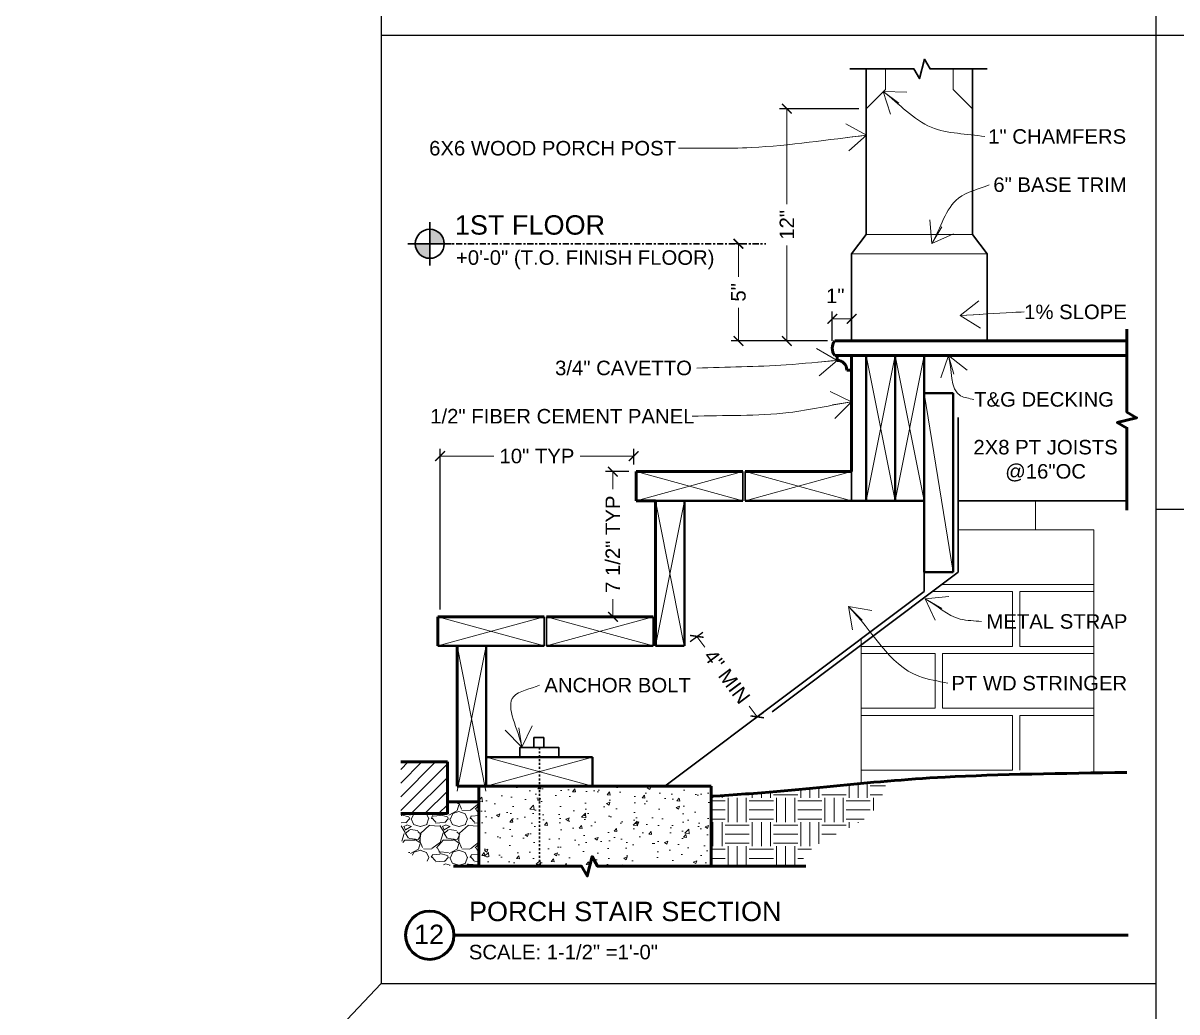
# Model space of a CAD drawing. Header units: inches. Extents: x -4969 to 16721, y 2489 to 24693.
# Drawn here: x 6111 to 6170.6, y 3298.4 to 3349.5 of the extents above; entities that cross this region are included whole.
import ezdxf

# ---------------------------------------------------------------- set-up
doc = ezdxf.new("R2010")
doc.units = ezdxf.units.IN
doc.header["$MEASUREMENT"] = 0
doc.linetypes.add('CENTER', pattern=[2, 1.25, -0.25, 0.25, -0.25])
doc.linetypes.add('DASHED2', pattern=[0.375, 0.25, -0.125])
doc.layers.get('0').update_dxf_attribs({"lineweight": 5})
doc.layers.add('0-NPLT', color=1, linetype='Continuous', plot=False)
for name, color, linetype, lineweight in [('1', 1, 'Continuous', 9), ('2', 6, 'Continuous', 20), ('3', 3, 'Continuous', 30), ('4', 2, 'Continuous', 40), ('5', 4, 'Continuous', 50), ('A-DIMSx', 7, 'Continuous', 9), ('A-TEXTx', 7, 'Continuous', 20), ('TB-11x17', 7, 'Continuous', 100)]:
    doc.layers.add(name, color=color, linetype=linetype, lineweight=lineweight)
doc.styles.get("Standard").update_dxf_attribs({"font": 'Arial.ttf'})
doc.dimstyles.get("Standard").update_dxf_attribs({"dimtxt": 3, "dimasz": 2, "dimexe": 0.03125, "dimexo": 0.0625, "dimgap": 0.03125, "dimtad": 0, "dimtoh": 1, "dimdec": 4, "dimlfac": 0.99985, "dimzin": 0, "dimdsep": 46, "dimlunit": 4, "dimtxsty": 'Standard', "dimblk": 'ARCHTICK', "dimblk1": 'ARCHTICK', "dimblk2": 'ARCHTICK', "dimcen": 0.09, "dimclrt": 256, "dimadec": 0, "dimazin": 0, "dimtfac": 1, "dimtdec": 4, "dimtofl": 0, "dimtmove": 0, "dimatfit": 3, "dimfxl": 1, "dimtolj": 1, "dimtzin": 0, "dimarcsym": 0})

# ---------------------------------------------------------------- blocks, each defined once
blk = doc.blocks.new('_ArchTick')
at = {"color": 0, "linetype": 'ByBlock', "lineweight": 0, "const_width": 0.15}
blk.add_lwpolyline([(-0.5, -0.5), (0.5, 0.5)], dxfattribs=at)
blk = doc.blocks.new('Point')
at = {"lineweight": 0, "ltscale": 0.1}
h = blk.add_hatch(color=256, dxfattribs=at)
h.dxf.hatch_style = 1
h.paths.add_polyline_path([(-3.2903, 4.1654, 0.414214), (-3.3528, 4.1029), (-3.2903, 4.1029)])
h.paths.add_polyline_path([(-3.2903, 4.1029), (-3.2903, 4.0404, 0.414214), (-3.2278, 4.1029)])
at = {"layer": '3', "ltscale": 0.1}
for q in [(-3.2903, 4.1966), (-3.384, 4.1029), (-3.1965, 4.1029), (-3.2903, 4.0091)]:
    blk.add_line((-3.2903, 4.1029), q, dxfattribs=at)
blk.add_circle((-3.2903, 4.1029), 0.0625, dxfattribs=at)
blk = doc.blocks.new('*D286')
at = {"layer": 'A-DIMSx', "color": 0, "lineweight": -2, "ltscale": 0.1, "transparency": 16777216}
for p, q in [((6152.786, 3333.07), (6152.786, 3334.589)), ((6153.786, 3333.445), (6153.786, 3334.589))]:
    blk.add_line(p, q, dxfattribs=at)
at = {"layer": 'A-DIMSx', "color": 0, "lineweight": 5, "ltscale": 0.1, "transparency": 16777216}
blk.add_line((6153.786, 3334.214), (6152.786, 3334.214), dxfattribs=at)
at = {"layer": 'Defpoints', "color": 0, "ltscale": 0.1, "transparency": 16777216}
for p in [(6152.786, 3334.214), (6152.786, 3332.695), (6153.786, 3333.07)]:
    blk.add_point(p, dxfattribs=at)
at = {"layer": 'A-DIMSx', "color": 0, "lineweight": 5, "ltscale": 0.1, "transparency": 16777216, "xscale": 0.5, "yscale": 0.5, "zscale": 0.5, "rotation": 180}
blk.add_blockref('_ArchTick', (6152.786, 3334.214), dxfattribs=at)
at = {"layer": 'A-DIMSx', "color": 0, "lineweight": 5, "ltscale": 0.1, "transparency": 16777216, "xscale": 0.5, "yscale": 0.5, "zscale": 0.5}
blk.add_blockref('_ArchTick', (6153.786, 3334.214), dxfattribs=at)
at = {"layer": 'A-DIMSx', "ltscale": 0.1, "transparency": 16777216, "insert": (6152.94, 3335.401), "char_height": 0.75, "attachment_point": 5}
blk.add_mtext('\\A1;1"', dxfattribs=at)
blk = doc.blocks.new('*D287')
at = {"layer": 'A-DIMSx', "color": 0, "lineweight": -2, "ltscale": 0.1, "transparency": 16777216}
for p, q in [((6154.161, 3345.07), (6150.068, 3345.07)), ((6152.539, 3333.07), (6150.068, 3333.07))]:
    blk.add_line(p, q, dxfattribs=at)
at = {"layer": 'A-DIMSx', "color": 0, "lineweight": 5, "ltscale": 0.1, "transparency": 16777216}
for p, q in [((6150.443, 3345.07), (6150.443, 3340.132)), ((6150.443, 3333.07), (6150.443, 3338.008))]:
    blk.add_line(p, q, dxfattribs=at)
at = {"layer": 'Defpoints', "color": 0, "ltscale": 0.1, "transparency": 16777216}
for p in [(6150.443, 3345.07), (6154.536, 3345.07), (6152.914, 3333.07)]:
    blk.add_point(p, dxfattribs=at)
at = {"layer": 'A-DIMSx', "color": 0, "lineweight": 5, "ltscale": 0.1, "transparency": 16777216, "xscale": 0.5, "yscale": 0.5, "zscale": 0.5}
for p, rotation in [((6150.443, 3345.07), 90), ((6150.443, 3333.07), 270)]:
    blk.add_blockref('_ArchTick', p, dxfattribs=dict(at, rotation=rotation))
at = {"layer": 'A-DIMSx', "ltscale": 0.1, "transparency": 16777216, "insert": (6150.443, 3339.07), "char_height": 0.75, "attachment_point": 5, "rotation": 90}
blk.add_mtext('\\A1;12"', dxfattribs=at)
blk = doc.blocks.new('*D288')
at = {"layer": 'A-DIMSx', "color": 0, "lineweight": -2, "ltscale": 0.1, "transparency": 16777216}
for p, q in [((6132.536, 3319.195), (6132.536, 3327.496)), ((6142.536, 3326.695), (6142.536, 3327.496))]:
    blk.add_line(p, q, dxfattribs=at)
at = {"layer": 'A-DIMSx', "color": 0, "lineweight": 5, "ltscale": 0.1, "transparency": 16777216}
for p, q in [((6132.536, 3327.121), (6135.307, 3327.121)), ((6142.536, 3327.121), (6139.764, 3327.121))]:
    blk.add_line(p, q, dxfattribs=at)
at = {"layer": 'Defpoints', "color": 0, "ltscale": 0.1, "transparency": 16777216}
for p in [(6132.536, 3327.121), (6142.536, 3326.32), (6132.536, 3318.82)]:
    blk.add_point(p, dxfattribs=at)
at = {"layer": 'A-DIMSx', "color": 0, "lineweight": 5, "ltscale": 0.1, "transparency": 16777216, "xscale": 0.5, "yscale": 0.5, "zscale": 0.5, "rotation": 180}
blk.add_blockref('_ArchTick', (6132.536, 3327.121), dxfattribs=at)
at = {"layer": 'A-DIMSx', "color": 0, "lineweight": 5, "ltscale": 0.1, "transparency": 16777216, "xscale": 0.5, "yscale": 0.5, "zscale": 0.5}
blk.add_blockref('_ArchTick', (6142.536, 3327.121), dxfattribs=at)
at = {"layer": 'A-DIMSx', "ltscale": 0.1, "transparency": 16777216, "insert": (6137.536, 3327.121), "char_height": 0.75, "attachment_point": 5}
blk.add_mtext('\\A1;10" TYP', dxfattribs=at)
blk = doc.blocks.new('*D289')
at = {"layer": 'A-DIMSx', "color": 0, "lineweight": -2, "ltscale": 0.1, "transparency": 16777216}
for p, q in [((6142.286, 3326.32), (6141.082, 3326.32)), ((6142.286, 3318.82), (6141.082, 3318.82))]:
    blk.add_line(p, q, dxfattribs=at)
at = {"layer": 'A-DIMSx', "color": 0, "lineweight": 5, "ltscale": 0.1, "transparency": 16777216}
for p, q in [((6141.457, 3326.32), (6141.457, 3325.413)), ((6141.457, 3318.82), (6141.457, 3319.727))]:
    blk.add_line(p, q, dxfattribs=at)
at = {"layer": 'Defpoints', "color": 0, "ltscale": 0.1, "transparency": 16777216}
for p in [(6142.661, 3326.32), (6141.457, 3318.82), (6142.661, 3318.82)]:
    blk.add_point(p, dxfattribs=at)
at = {"layer": 'A-DIMSx', "color": 0, "lineweight": 5, "ltscale": 0.1, "transparency": 16777216, "xscale": 0.5, "yscale": 0.5, "zscale": 0.5}
for p, rotation in [((6141.457, 3326.32), 90), ((6141.457, 3318.82), 270)]:
    blk.add_blockref('_ArchTick', p, dxfattribs=dict(at, rotation=rotation))
at = {"layer": 'A-DIMSx', "ltscale": 0.1, "transparency": 16777216, "insert": (6141.457, 3322.57), "char_height": 0.75, "attachment_point": 5, "rotation": 90}
blk.add_mtext('\\A1;7 1/2" TYP', dxfattribs=at)
blk = doc.blocks.new('*D291')
at = {"layer": 'A-DIMSx', "color": 0, "lineweight": -2, "ltscale": 0.1, "transparency": 16777216}
for p, q in [((6148.145, 3338.09), (6147.568, 3338.09)), ((6152.539, 3333.07), (6147.568, 3333.07))]:
    blk.add_line(p, q, dxfattribs=at)
at = {"layer": 'A-DIMSx', "color": 0, "lineweight": 5, "ltscale": 0.1, "transparency": 16777216}
for p, q in [((6147.943, 3338.09), (6147.943, 3336.386)), ((6147.943, 3333.07), (6147.943, 3334.774))]:
    blk.add_line(p, q, dxfattribs=at)
at = {"layer": 'Defpoints', "color": 0, "ltscale": 0.1, "transparency": 16777216}
for p in [(6147.943, 3338.09), (6148.52, 3338.09), (6152.914, 3333.07)]:
    blk.add_point(p, dxfattribs=at)
at = {"layer": 'A-DIMSx', "color": 0, "lineweight": 5, "ltscale": 0.1, "transparency": 16777216, "xscale": 0.5, "yscale": 0.5, "zscale": 0.5}
for p, rotation in [((6147.943, 3338.09), 90), ((6147.943, 3333.07), 270)]:
    blk.add_blockref('_ArchTick', p, dxfattribs=dict(at, rotation=rotation))
at = {"layer": 'A-DIMSx', "ltscale": 0.1, "transparency": 16777216, "insert": (6147.943, 3335.58), "char_height": 0.75, "attachment_point": 5, "rotation": 90}
blk.add_mtext('\\A1;5"', dxfattribs=at)
blk = doc.blocks.new('*D292')
at = {"layer": 'A-DIMSx', "color": 0, "lineweight": -2, "ltscale": 0.1, "transparency": 16777216}
for p, q in [((6145.441, 3317.545), (6146.095, 3318.035)), ((6148.559, 3313.387), (6149.213, 3313.878))]:
    blk.add_line(p, q, dxfattribs=at)
at = {"layer": 'A-DIMSx', "color": 0, "lineweight": 5, "ltscale": 0.1, "transparency": 16777216}
for p, q in [((6145.795, 3317.81), (6146.209, 3317.258)), ((6148.913, 3313.653), (6148.499, 3314.205))]:
    blk.add_line(p, q, dxfattribs=at)
at = {"layer": 'Defpoints', "color": 0, "ltscale": 0.1, "transparency": 16777216}
for p in [(6145.141, 3317.32), (6148.913, 3313.653), (6148.259, 3313.162)]:
    blk.add_point(p, dxfattribs=at)
at = {"layer": 'A-DIMSx', "color": 0, "lineweight": 5, "ltscale": 0.1, "transparency": 16777216, "xscale": 0.5, "yscale": 0.5, "zscale": 0.5}
for p, rotation in [((6145.795, 3317.81), 126.869897645836), ((6148.913, 3313.653), 306.869897645836)]:
    blk.add_blockref('_ArchTick', p, dxfattribs=dict(at, rotation=rotation))
at = {"layer": 'A-DIMSx', "ltscale": 0.1, "transparency": 16777216, "insert": (6147.354, 3315.731), "char_height": 0.75, "attachment_point": 5, "rotation": 306.8699}
blk.add_mtext('\\A1;4" MIN', dxfattribs=at)

msp = doc.modelspace()

# ---------------------------------------------------------------- hatches: boundary and pattern name
at = {"layer": '1', "ltscale": 0.25}
h = msp.add_hatch(dxfattribs=at)
h.set_pattern_fill('ANSI31', color=256, scale=4, style=0)
h.set_pattern_definition([(45, (2653.5, -391.6291), (-0.35355339, 0.35355339), [])])
h.paths.add_polyline_path([(6132.9107236, 3308.6531287), (6132.9107236, 3311.3197953), (6130.5000785, 3311.3197953), (6130.5000785, 3308.6531287)])
h = msp.add_hatch(dxfattribs=at)
h.set_pattern_fill('EARTH', color=256, scale=5, style=0)
h.set_pattern_definition([(0, (2653.5, -391.6291), (1.25, 1.25), [1.25, -1.25]), (0, (2653.5, -391.1604), (1.25, 1.25), [1.25, -1.25]), (0, (2653.5, -390.6916), (1.25, 1.25), [1.25, -1.25]), (90, (2653.6562, -390.5354), (-1.25, 1.25), [1.25, -1.25]), (90, (2654.125, -390.5354), (-1.25, 1.25), [1.25, -1.25]), (90, (2654.5937, -390.5354), (-1.25, 1.25), [1.25, -1.25])])
edge = h.paths.add_edge_path()
edge.add_spline(control_points=[(6151.018813, 3305.9340946), (6151.2039804, 3306.2276803), (6152.1225044, 3307.5143897), (6154.7654104, 3308.0016164), (6155.4417251, 3309.6887871), (6155.5892513, 3310.3272019)], knot_values=[0.4748587065, 0.4748587065, 0.4748587065, 0.4748587065, 1.5047038079, 5.214259185, 7.1147861673, 7.1147861673, 7.1147861673, 7.1147861673], degree=3, periodic=0)
edge.add_spline(control_points=[(6155.589251, 3310.327202), (6152.7828733, 3310.0879095), (6150.2438002, 3309.7734979), (6146.5357236, 3309.5469275)], knot_values=[82.1630910408, 82.1630910408, 82.1630910408, 82.1630910408, 93.6082302853, 93.6082302853, 93.6082302853, 93.6082302853], degree=3, periodic=0)
edge.add_line((6146.5357236, 3309.5469275), (6146.5357236, 3305.9340945))
edge.add_line((6146.5357236, 3305.9340945), (6151.0188132, 3305.9340945))
h = msp.add_hatch(dxfattribs=at)
h.set_pattern_fill('GRAVEL', color=256, scale=2, style=0)
h.set_pattern_definition([(228.0128, (2654.94, -389.62912), (-15.9999964643, -18.000002683), [0.269072, -26.638176]), (184.9697, (2654.76, -389.82912), (24.000002103, 1.999982614), [0.461736, -45.71185]), (132.5104, (2654.3, -389.86912), (19.9999814367, -22.0000173477), [0.325576, -32.232064]), (267.2737, (2653.52, -390.36912), (1.9999920355, 40.00000059), [0.420476, -41.627116]), (292.8337, (2653.5, -390.78912), (-10.0000198109, 23.9999928236), [0.41231, -40.818746]), (357.2737, (2653.66, -391.16912), (-40.00000059, 1.9999920355), [0.420476, -41.627116]), (37.6942, (2654.08, -391.189124), (-26.0000146912, -19.9999808103), [0.556058, -55.049698]), (72.2553, (2654.52, -390.849124), (14.0000215254, 43.9999924625), [0.524976, -51.972642]), (121.4296, (2654.68, -390.34912), (-16.0000164684, 25.999990073), [0.4219, -41.768146]), (175.2364, (2654.46, -389.98912), (22.0000018926, -1.9999830653), [0.481664, -23.601526]), (222.3974, (2653.98, -389.949124), (-24.00001470215, -21.999984164), [0.622896, -61.66675]), (138.8141, (2655.5, -390.38912), (-14.0000058936, 11.999994627), [0.212602, -21.047688]), (171.4692, (2655.34, -390.24912), (25.9999965696, -4.00001582), [0.404474, -40.043022]), (225, (2654.94, -390.1891), (-4e-16, -2.0000006), [0.282842, -2.545584]), (203.1986, (2654.8, -389.94912), (9.999999461, 4.00000265), [0.152316, -15.07923]), (291.8014, (2654.66, -390.00912), (-1.99999982, 6.000000546), [0.215406, -10.554924]), (30.9638, (2654.74, -390.20912), (5.999996045, 4.000004967), [0.349858, -11.312046]), (161.5651, (2655.04, -390.0291), (4.00000087, -1.99999681), [0.252982, -6.071574]), (16.3895, (2653.5, -390.00912), (20.0000043968, 5.9999854196), [0.3544, -35.08569]), (70.3462, (2653.84, -389.90912), (-7.9999904947, -22.0000042712), [0.297322, -29.434816]), (293.1986, (2655.04, -389.62912), (-4.00000265, 9.999999461), [0.30463, -14.926916]), (343.6105, (2655.16, -389.90912), (-20.0000043968, 5.9999854196), [0.3544, -35.08569]), (339.444, (2653.5, -391.24912), (-10.000003689, 3.999991993), [0.34176, -16.746248]), (294.7751, (2653.82, -391.36912), (-9.9999843785, 22.0000068437), [0.286356, -28.349286]), (66.8014, (2655.06, -391.62912), (4.00000265, 9.999999461), [0.30463, -14.926916]), (17.354, (2655.18, -391.34912), (-26.0000040382, -7.9999890045), [0.335262, -33.190848]), (69.444, (2654.08, -391.62912), (-3.999991993, -10.000003689), [0.17088, -16.917128]), (101.3099, (2654.94, -391.62912), (-1.999995264, 8.000001504), [0.10198, -10.096058]), (165.9638, (2654.92, -391.52912), (6.00000109, -1.999996115), [0.41231, -7.8339]), (186.009, (2654.52, -391.42912), (19.9999995018, 1.999998635), [0.3821, -37.827846]), (303.6901, (2654.74, -390.3891), (-2.00000267, 3.999999116), [0.288444, -6.922658]), (353.1572, (2654.9, -390.629124), (33.999998731, -4.0000159958), [0.503588, -49.855126]), (60.9454, (2655.4, -390.68912), (-8.0000000544, -14.000000769), [0.205912, -20.385348]), (90, (2655.5, -390.5091), (-2, 2), [0.12, -1.88]), (120.2564, (2654.48, -391.36912), (7.9999897736, -14.0000049117), [0.277848, -27.50704]), (48.0128, (2654.34, -391.12912), (15.9999964643, 18.000002683), [0.538144, -26.369104]), (0, (2654.7, -390.7291), (2, 2), [0.52, -1.48]), (325.3048, (2655.22, -390.72912), (-19.999988518, 14.0000172192), [0.316228, -31.306548]), (254.0546, (2655.48, -390.90912), (-1.999999779, -8.000000253), [0.291204, -14.269016]), (207.646, (2655.4, -391.189124), (-37.9999916144, -20.0000154263), [0.47413, -46.938948]), (175.4261, (2654.98, -391.409124), (-26.0000011166, 1.9999896023), [0.501598, -49.658148])])
edge = h.paths.add_edge_path()
edge.add_line((6132.9107236, 3309.2650487), (6132.9107236, 3308.6531287))
edge.add_line((6132.9107236, 3308.6531287), (6130.5245351, 3308.6279843))
edge.add_line((6130.5245351, 3308.6279843), (6130.5245351, 3307.3016618))
edge.add_line((6130.5245351, 3307.3016618), (6130.9213566, 3306.6143468))
edge.add_line((6130.9213566, 3306.6143468), (6131.4497359, 3306.3092869))
edge.add_line((6131.4497359, 3306.3092869), (6132.3289141, 3306.0737118))
edge.add_line((6132.3289141, 3306.0737118), (6133.2291432, 3305.9340945))
edge.add_line((6133.2291432, 3305.9340945), (6134.5357236, 3305.9340945))
edge.add_line((6134.5357236, 3305.9340945), (6134.5357236, 3309.255613))
edge.add_spline(control_points=[(6134.5357236, 3309.255613), (6134.0094392, 3309.2573042), (6133.4680236, 3309.260421), (6132.9107236, 3309.2650487)], knot_values=[102.8350763293, 102.8350763293, 102.8350763293, 102.8350763293, 103.7580007713, 103.7580007713, 103.7580007713, 103.7580007713], degree=3, periodic=0)
at = {"layer": '2', "ltscale": 0.25}
h = msp.add_hatch(dxfattribs=at)
h.set_pattern_fill('AR-CONC', color=256, scale=0.25, style=0)
h.set_pattern_definition([(50, (2653.5, -392.6291), (1.79315046, -0.15688034), [0.1875, -2.0625]), (355, (2653.5, -392.6291), (-0.34687833, 1.88048033), [0.15, -1.65]), (100.451444, (2653.6494, -392.6422), (1.4462721, 1.7236), [0.1593505, -1.7528553]), (46.1842, (2653.5, -392.1291), (2.6681033, -0.4137982), [0.28125, -3.09375]), (96.635635, (2653.7223, -392.1636), (2.3366549, 2.4352965), [0.2390259, -2.6292844]), (351.184164, (2653.5, -392.129), (2.3366549, 2.4352965), [0.225, -2.475]), (21, (2653.75, -392.2541), (1.49226763, -1.00654723), [0.1875, -2.0625]), (326, (2653.75, -392.2541), (0.6082883, 1.8128751), [0.15, -1.65]), (71.451445, (2653.8744, -392.338), (2.10055594, 0.8063279), [0.1593505, -1.7528553]), (37.5, (2653.5, -392.6291), (0.03039964, 0.832234635), [0, -1.63, 0, -1.675, 0, -1.65625]), (7.5, (2653.5, -392.6291), (0.65767384, 0.98602928), [0, -0.955, 0, -1.5925, 0, -0.63125]), (327.5, (2652.9425, -392.6291), (1.33455609, -0.05638718), [0, -0.625, 0, -1.95, 0, -2.5875]), (317.5, (2652.6925, -392.6291), (1.45796542, 0.25026246), [0, -0.8125, 0, -1.295, 0, -1.8375])])
h.paths.add_polyline_path([(6146.5357236, 3305.9340945), (6146.5357236, 3310.0697953), (6134.5357236, 3310.0697953), (6134.5357236, 3305.9340945), (6139.8433541, 3305.9340945), (6140.1320292, 3305.4340945), (6140.3820292, 3306.4340945), (6140.6707043, 3305.9340945)])

# ---------------------------------------------------------------- linework, layer by layer
at = {"layer": '0-NPLT', "ltscale": 0.1}
for p, q in [((6129.5000785, 3383.8717732), (6129.5000785, 3299.8717732)), ((6169.5000785, 3383.8717732), (6169.5000785, 3299.8717732)), ((6169.5000785, 3383.8717732), (6169.5000785, 3299.8717732)), ((6129.5000785, 3348.8717732), (6209.5000785, 3348.8717732)), ((6129.5000785, 3299.8717732), (6169.5000785, 3299.8717732))]:
    msp.add_line(p, q, dxfattribs=at)
at = {"layer": '0-NPLT', "ltscale": 0.25}
for p, q in [((6169.5000785, 3348.8717732), (6169.5000785, 3299.8717732)), ((6129.5000785, 3299.8717732), (6049.5000785, 3215.8717732))]:
    msp.add_line(p, q, dxfattribs=at)
at = {"layer": '0-NPLT', "ltscale": 0.1, "flags": 128}
msp.add_lwpolyline([(6169.5000785, 3324.3717732), (6169.5000785, 3275.3717732), (6249.5000785, 3275.3717732), (6249.5000785, 3324.3717732)], close=True, dxfattribs=at)
at = {"layer": '1', "ltscale": 0.25}
for p, q in [((6155.5357236, 3347.1217732), (6155.5357236, 3346.0697953)), ((6159.0357236, 3347.1217732), (6159.0357236, 3346.0697953)), ((6155.5357236, 3346.0697953), (6154.5357236, 3345.0697953)), ((6159.0357236, 3346.0697953), (6160.0357236, 3345.0697953)), ((6154.5357236, 3332.3197953), (6156.0357236, 3324.8197953)), ((6156.0357236, 3332.3197953), (6154.5357236, 3324.8197953)), ((6156.0357236, 3332.3197953), (6157.5357236, 3324.8197953)), ((6156.0357236, 3324.8197953), (6157.5357236, 3332.3197953)), ((6157.5357236, 3330.3697953), (6159.0357236, 3321.1197953)), ((6142.6607236, 3326.3197953), (6148.1607236, 3324.8197953)), ((6148.1607236, 3326.3197953), (6142.6607236, 3324.8197953)), ((6153.7857236, 3324.8197953), (6148.2857236, 3326.3197953)), ((6153.7857236, 3326.3197953), (6148.2857236, 3324.8197953)), ((6143.6607236, 3324.8197953), (6145.1410088, 3317.3197953)), ((6145.1607236, 3324.8197953), (6143.6607236, 3317.3197953)), ((6137.9107236, 3317.3197953), (6132.4107236, 3318.8197953)), ((6137.9107236, 3318.8197953), (6132.4107236, 3317.3197953)), ((6143.5357236, 3317.3197953), (6138.0357236, 3318.8197953)), ((6143.5357236, 3318.8197953), (6138.0357236, 3317.3197953)), ((6133.4107236, 3317.3197953), (6134.8910088, 3309.8197953)), ((6134.9107236, 3317.3197953), (6133.4107236, 3309.8197953)), ((6134.9107236, 3311.5697953), (6140.4107236, 3310.0697953)), ((6140.4107236, 3311.5697953), (6134.9107236, 3310.0697953))]:
    msp.add_line(p, q, dxfattribs=at)
at = {"layer": '1'}
for p, q in [((6157.5357236, 3330.3697953), (6159.0357236, 3330.3697953)), ((6163.2857236, 3324.8197953), (6163.2857236, 3323.3197953)), ((6157.9523903, 3320.1197953), (6162.0982236, 3320.1197953)), ((6158.4523903, 3320.4947953), (6166.2857236, 3320.4947953)), ((6162.0982236, 3317.2947953), (6162.0982236, 3320.1197953)), ((6162.4732236, 3317.2947953), (6162.4732236, 3320.1197953)), ((6162.4732236, 3320.1197953), (6166.2857236, 3320.1197953)), ((6162.0982236, 3317.2947953), (6154.2857236, 3317.2947953)), ((6166.2857236, 3317.2947953), (6162.4732236, 3317.2947953)), ((6158.0982236, 3316.9197953), (6154.2857236, 3316.9197953)), ((6158.0982236, 3314.0947953), (6158.0982236, 3316.9197953)), ((6166.2857236, 3316.9197953), (6158.4732236, 3316.9197953)), ((6158.4732236, 3314.0947953), (6158.4732236, 3316.9197953)), ((6154.2857236, 3314.0947953), (6158.0982236, 3314.0947953)), ((6158.4732236, 3314.0947953), (6166.2857236, 3314.0947953)), ((6154.2857236, 3313.7197953), (6162.0982236, 3313.7197953)), ((6162.0982236, 3310.8947953), (6162.0982236, 3313.7197953)), ((6162.4732236, 3310.8947953), (6162.4732236, 3313.7197953)), ((6162.4732236, 3313.7197953), (6166.2857236, 3313.7197953)), ((6154.2857236, 3310.8947953), (6162.0982236, 3310.8947953))]:
    msp.add_line(p, q, dxfattribs=at)
at = {"layer": '2', "ltscale": 0.25}
for p, q in [((6154.5357236, 3338.5697953), (6160.0357236, 3338.5697953)), ((6153.7857236, 3337.5697953), (6160.7857236, 3337.5697953))]:
    msp.add_line(p, q, dxfattribs=at)
at = {"layer": '2'}
for p, q in [((6159.2857236, 3323.3197953), (6166.2857236, 3323.3197953)), ((6166.2857236, 3310.7571774), (6166.2857236, 3323.3197953)), ((6154.2857236, 3310.2099529), (6154.2857236, 3317.6822953))]:
    msp.add_line(p, q, dxfattribs=at)
at = {"layer": '3'}
for p, q in [((6154.5357236, 3347.1217732), (6154.5357236, 3338.5697953)), ((6160.0357236, 3347.1217732), (6160.0357236, 3338.5697953)), ((6153.7857236, 3337.5697953), (6154.5357236, 3338.5697953)), ((6160.0357236, 3338.5697953), (6160.7857236, 3337.5697953)), ((6153.7857236, 3337.5697953), (6153.7857236, 3333.0697953)), ((6160.7857236, 3337.5697953), (6160.7857236, 3333.0697953)), ((6148.1607236, 3324.8197953), (6148.1607236, 3326.3197953)), ((6148.2857236, 3326.3197953), (6148.2857236, 3324.8197953)), ((6153.7857236, 3326.3197953), (6153.7857236, 3324.8197953)), ((6168.0000785, 3324.8197953), (6159.2857236, 3324.8197953)), ((6157.5357236, 3320.1197953), (6144.1357236, 3310.0697953)), ((6137.9107236, 3317.3197953), (6137.9107236, 3318.8197953)), ((6138.0357236, 3318.8197953), (6138.0357236, 3317.3197953)), ((6143.5357236, 3318.8197953), (6143.5357236, 3317.3197953))]:
    msp.add_line(p, q, dxfattribs=at)
at = {"layer": '3', "linetype": 'CENTER', "ltscale": 0.25}
msp.add_line((6132.7500785, 3338.0904241), (6149.3594408, 3338.0904241), dxfattribs=at)
at = {"layer": '3', "ltscale": 0.25}
for p, q in [((6153.7857244, 3332.3197953), (6153.0357244, 3332.3197953)), ((6153.7857244, 3332.3197953), (6153.7857244, 3331.5697953)), ((6159.2857236, 3321.1197953), (6159.2857236, 3329.1197953)), ((6149.6857236, 3313.9197953), (6159.2857236, 3321.1197953)), ((6157.5357236, 3321.1197953), (6157.5357236, 3320.1197953))]:
    msp.add_line(p, q, dxfattribs=at)
at = {"layer": '3', "linetype": 'DASHED2', "ltscale": 0.25}
msp.add_line((6137.6607236, 3312.0697953), (6137.6607236, 3305.9340945), dxfattribs=at)
at = {"layer": '3', "flags": 128}
msp.add_lwpolyline([(6160.787313, 3347.1217732), (6157.8334313, 3347.1217732), (6157.5447562, 3347.6217732), (6157.2947562, 3346.6217732), (6157.006081, 3347.1217732), (6153.6989756, 3347.1217732)], dxfattribs=at)
at = {"layer": '3', "ltscale": 0.25}
for points in [[(6137.3834374, 3312.0771067), (6137.3834374, 3312.5771067), (6137.8834374, 3312.5771067), (6137.8834374, 3312.0697953)], [(6136.6607236, 3311.5697953), (6136.6607236, 3312.0697953), (6138.6607236, 3312.0697953), (6138.6607236, 3311.5697953)]]:
    msp.add_lwpolyline(points, dxfattribs=at)
at = {"layer": '4'}
for p, q in [((6154.5357236, 3324.8197953), (6154.5357236, 3332.3197953)), ((6156.0357236, 3332.3197953), (6156.0357236, 3324.8197953)), ((6157.5357236, 3332.3197953), (6157.5357236, 3321.1197953)), ((6157.5357236, 3330.3697953), (6159.0357236, 3330.3697953)), ((6159.0357236, 3330.3697953), (6159.0357236, 3321.1197953)), ((6145.1607236, 3324.8197953), (6143.6607236, 3324.8197953)), ((6145.1607236, 3324.8197953), (6145.1607236, 3317.3197953)), ((6148.1607236, 3324.8197953), (6145.1607236, 3324.8197953)), ((6157.5357236, 3324.8197953), (6148.2857236, 3324.8197953)), ((6159.0357236, 3321.1197953), (6157.5357236, 3321.1197953)), ((6137.9107236, 3317.3197953), (6132.4107236, 3317.3197953)), ((6134.9107236, 3310.0697953), (6134.9107236, 3317.3197953)), ((6143.5357236, 3317.3197953), (6138.0357236, 3317.3197953)), ((6143.6607236, 3317.3197953), (6145.1410088, 3317.3197953)), ((6134.9107236, 3311.5697953), (6140.4107236, 3311.5697953)), ((6140.4107236, 3311.5697953), (6140.4107236, 3310.0697953))]:
    msp.add_line(p, q, dxfattribs=at)
at = {"layer": '5'}
for p, q in [((6152.9136553, 3333.0697953), (6168.0000785, 3333.0697953)), ((6168.0000785, 3332.3197953), (6152.9136553, 3332.3197953)), ((6153.7857236, 3326.3197953), (6153.7857244, 3332.3197953)), ((6142.6607236, 3324.8197953), (6142.6607236, 3326.3197953)), ((6142.6607236, 3326.3197953), (6148.1607236, 3326.3197953)), ((6148.2857236, 3326.3197953), (6153.7857236, 3326.3197953)), ((6143.6607236, 3324.8197953), (6142.6607236, 3324.8197953)), ((6143.6607236, 3317.3197953), (6143.6607236, 3324.8197953)), ((6132.4107236, 3317.3197953), (6132.4107236, 3318.8197953)), ((6132.4107236, 3318.8197953), (6137.9107236, 3318.8197953)), ((6138.0357236, 3318.8197953), (6143.5357236, 3318.8197953)), ((6133.4107236, 3310.0697953), (6133.4107236, 3317.3197953)), ((6132.9107236, 3311.3197953), (6130.5000785, 3311.3197953)), ((6132.9107236, 3311.3197953), (6132.9107236, 3308.6531287)), ((6134.9107236, 3310.0697953), (6133.4107236, 3310.0697953)), ((6134.5357236, 3305.9340945), (6134.5357236, 3310.0697953)), ((6134.5357236, 3310.0697953), (6146.5357236, 3310.0697953)), ((6146.5357236, 3310.0697953), (6146.5357236, 3305.9340945)), ((6132.9107236, 3308.6531287), (6130.5000785, 3308.6531287))]:
    msp.add_line(p, q, dxfattribs=at)
at = {"layer": '5', "ltscale": 0.25}
for p, q in [((6153.0357244, 3332.3197953), (6153.0357244, 3332.0697953)), ((6153.7857244, 3331.5697953), (6153.5357244, 3331.5697953))]:
    msp.add_line(p, q, dxfattribs=at)
at = {"layer": '5', "ltscale": 0.1}
msp.add_line((6133.2500785, 3302.3717732), (6168.0607521, 3302.3717732), dxfattribs=at)
at = {"layer": '5', "flags": 128}
for points in [[(6168.0000785, 3333.6836114), (6168.0000785, 3329.39671), (6168.5000785, 3329.1080349), (6167.5000785, 3328.8580349), (6168.0000785, 3328.5693597), (6168.0000785, 3324.3324545)], [(6151.4281047, 3305.9340945), (6140.6707043, 3305.9340945), (6140.3820292, 3306.4340945), (6140.1320292, 3305.4340945), (6139.8433541, 3305.9340945), (6133.2291432, 3305.9340945)]]:
    msp.add_lwpolyline(points, dxfattribs=at)
at = {"layer": '5', "ltscale": 0.1}
msp.add_circle((6132.0000785, 3302.3717732), 1.25, dxfattribs=at)
at = {"layer": '5', "ltscale": 0.25}
for centre, radius, start, end in [((6153.3993036, 3332.6947953), 0.6135791, 142.325986495, 217.674013505), ((6153.0357244, 3331.5697953), 0.5, 0, 90)]:
    msp.add_arc(centre, radius, start, end, dxfattribs=at)
at = {"layer": '5'}
msp.add_open_spline([(6168.0000785, 3310.7812411), (6164.6786457, 3310.7347508), (6156.2420185, 3310.6123332), (6151.5079864, 3309.8507421), (6146.5357236, 3309.5469275)], degree=3, knots=[68.295937828, 68.295937828, 68.295937828, 68.295937828, 78.2611253105, 93.6082302853, 93.6082302853, 93.6082302853, 93.6082302853], dxfattribs=at)
msp.add_open_spline([(6134.5357236, 3309.255613), (6134.0094392, 3309.2573042), (6133.4680236, 3309.260421), (6132.9107236, 3309.2650487)], degree=3, dxfattribs=at)

# ---------------------------------------------------------------- block references
at = {"ltscale": 0.1, "xscale": -12.00000000000003, "yscale": 12.00000000000003, "zscale": 12.00000000000003}
msp.add_blockref('Point', (6092.516827, 3288.8558056), dxfattribs=at)

# ---------------------------------------------------------------- texts
at = {"ltscale": 0.5, "attachment_point": 1}
for s, insert, char_height, width in [('{1ST FLOOR }', (6133.2951357, 3339.5637702), 1, 17.747748141), ('{+0\'-0" (T.O. FINISH FLOOR)}', (6133.3542496, 3337.7546402), 0.75, 13.542753414)]:
    msp.add_mtext(s, dxfattribs=dict(at, insert=insert, char_height=char_height, width=width))
at = {"ltscale": 0.1, "char_height": 1}
for s, insert, width, attachment_point in [('{PORCH STAIR SECTION}', (6134.025053, 3304.1002988), 78.053664802, 1), ('12', (6131.9656397, 3302.4147344), 2.787644522, 5)]:
    msp.add_mtext(s, dxfattribs=dict(at, insert=insert, width=width, attachment_point=attachment_point))
at = {"layer": 'A-TEXTx', "ltscale": 0.25, "char_height": 0.75}
for s, insert, attachment_point in [('{1" CHAMFERS }', (6167.9630975, 3343.6291353), 6), ('{6X6 WOOD PORCH POST}', (6131.9691219, 3343.0237241), 4), ('{6" BASE TRIM}', (6167.995244, 3341.1405897), 6), ('{1% SLOPE}', (6167.995244, 3334.5687145), 6), ('{3/4" CAVETTO}', (6145.5396907, 3331.6721919), 6), ('{T&G DECKING}', (6163.7229101, 3330.0464765), 5), ('{1/2" FIBER CEMENT PANEL}', (6132.025172, 3329.1775705), 4), ('{2X8 PT JOISTS\\P@16"OC }', (6163.8019332, 3326.8841441), 5), ('{METAL STRAP }', (6168.02615, 3318.5747251), 6), ('{ANCHOR BOLT}', (6137.9163601, 3315.2839373), 4), ('{PT WD STRINGER }', (6168.0132233, 3315.3868307), 6)]:
    msp.add_mtext(s, dxfattribs=dict(at, insert=insert, attachment_point=attachment_point))
at = {"layer": 'TB-11x17', "ltscale": 0.5, "insert": (6134.0198107, 3301.875412), "char_height": 0.75, "width": 12.179363326, "attachment_point": 1}
msp.add_mtext('{SCALE: 1-1/2" =1\'-0"}', dxfattribs=at)

# ---------------------------------------------------------------- dimensions: what is measured, and where the dimension line sits
at = {"layer": 'A-DIMSx', "ltscale": 0.1}
for base, p1, p2, text, picture, middle in [((6150.4432639, 3345.0697953), (6152.9136553, 3333.0697953), (6154.5357236, 3345.0697953), '12"', '*D287', (6150.4432639, 3339.0697953)), ((6147.9432639, 3338.0904241), (6152.9136553, 3333.0697953), (6148.5197577, 3338.0904241), '5"', '*D291', (6147.9432639, 3335.5801097)), ((6141.4571971, 3318.8197953), (6142.6607236, 3326.3197953), (6142.6607236, 3318.8197953), '7 1/2" TYP', '*D289', (6141.4571971, 3322.5697953))]:
    dim = msp.add_linear_dim(base=base, p1=p1, p2=p2, angle=90, text=text, dimstyle='Standard', override={"dimtxt": 0.75, "dimasz": 0.5, "dimexe": 0.375, "dimexo": 0.375, "dimgap": 0.375, "dimlfac": -47.9928, "dimlwd": 5}, dxfattribs=at)
    dim.commit()
    dim.dimension.update_dxf_attribs({"geometry": picture, "text_midpoint": middle})
dim = msp.add_linear_dim(base=(6152.7857245, 3334.213529), p1=(6153.7857244, 3333.0697949), p2=(6152.7857245, 3332.6947953), dimstyle='Standard', override={"dimtxt": 0.75, "dimasz": 0.5, "dimexe": 0.375, "dimexo": 0.375, "dimgap": 0.375, "dimlfac": -47.9928, "dimtmove": 2, "dimlwd": 5}, dxfattribs=at)
dim.commit()
dim.dimension.update_dxf_attribs({"geometry": '*D286', "text_midpoint": (6152.9401413, 3335.4007424), "dimtype": 160})
dim = msp.add_linear_dim(base=(6132.5357236, 3327.1210495), p1=(6142.5357236, 3326.3197953), p2=(6132.5357236, 3318.8197953), text='10" TYP', dimstyle='Standard', override={"dimtxt": 0.75, "dimasz": 0.5, "dimexe": 0.375, "dimexo": 0.375, "dimgap": 0.375, "dimlfac": -47.9928, "dimlwd": 5}, dxfattribs=at)
dim.commit()
dim.dimension.update_dxf_attribs({"geometry": '*D288', "text_midpoint": (6137.5357236, 3327.1210495)})
dim = msp.add_aligned_dim(p1=(6145.1410088, 3317.3197953), p2=(6148.2591061, 3313.1623322), distance=0.8171667, text='4" MIN', dimstyle='Standard', override={"dimtxt": 0.75, "dimasz": 0.5, "dimexe": 0.375, "dimexo": 0.375, "dimgap": 0.375, "dimlfac": -47.9928, "dimlwd": 5}, dxfattribs=at)
dim.commit()
dim.dimension.update_dxf_attribs({"geometry": '*D292', "text_midpoint": (6147.3537908, 3315.7313638)})

# ---------------------------------------------------------------- leaders
at = {"layer": 'A-TEXTx', "path_type": 1, "annotation_type": 0, "has_hookline": 1}
for points, hookline_direction, text_width in [([(6155.4159776, 3345.9500493), (6157.8976099, 3344.1089013), (6160.6600338, 3343.6291353)], 0, 6.9561733), ([(6154.5579649, 3343.6938196), (6148.6142458, 3343.0633659), (6144.8484859, 3343.0237241)], 1, 12.6891201), ([(6157.9325133, 3338.1075804), (6159.3084821, 3340.4457782), (6160.8909622, 3341.1405897)], 0, 6.774045), ([(6159.3931579, 3334.3790343), (6162.1131918, 3334.5452025), (6162.6918659, 3334.5687145)], 0, 5.1292633), ([(6153.0357244, 3332.0697953), (6150.4111123, 3331.8389855), (6145.7896907, 3331.6721919)], 1, 6.9766371), ([(6158.7810259, 3332.3197953), (6159.413844, 3330.2359367), (6160.0895575, 3330.0464765)], 0, 7.1285812), ([(6153.7857241, 3329.9333701), (6150.5484903, 3329.3719509), (6145.5537696, 3329.1775705)], 1, 13.4953956), ([(6157.5843965, 3319.7518016), (6159.39086, 3318.7048301), (6160.4994355, 3318.5747251)], 0, 7.154161), ([(6153.6220061, 3319.3522675), (6157.2623058, 3315.7463749), (6158.7533871, 3315.3868307)], 0, 8.9861869), ([(6136.7526695, 3312.0899628), (6136.3365509, 3314.7089861), (6137.6663601, 3315.2839373)], 0, 7.5470668)]:
    msp.add_leader(points, dimstyle='Standard', override={"dimasz": 1, "dimgap": 0.25, "dimldrblk": 'Open90', "dimlwd": -1}, dxfattribs=dict(at, hookline_direction=hookline_direction, text_width=text_width))

doc.saveas('drawing.dxf')
